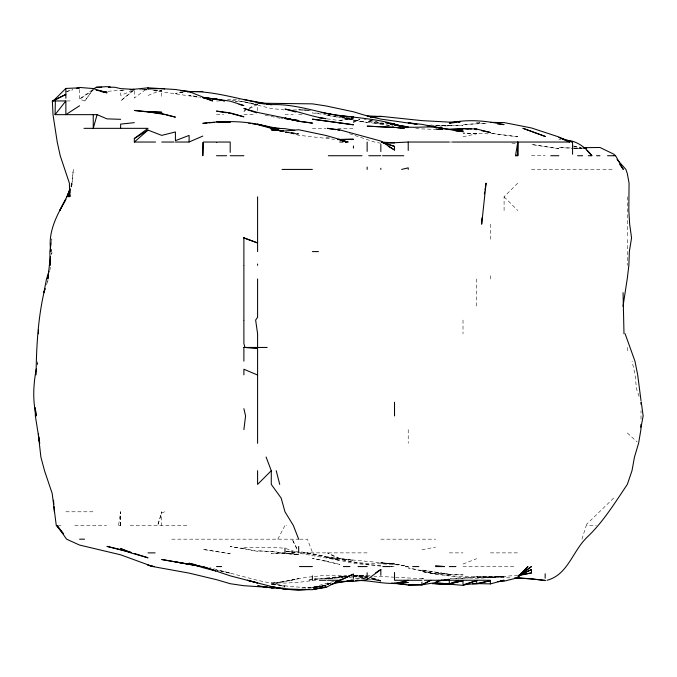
<?xml version="1.0" encoding="UTF-8"?>
<svg xmlns="http://www.w3.org/2000/svg" width="677" height="677" viewBox="0 0 677 677"><rect width="100%" height="100%" fill="white"/><g stroke="black" fill="none" stroke-linecap="round" stroke-linejoin="round"><path stroke-width="0.51" stroke-dasharray="3.38 2.54" d="M120.641 525.487L120.641 511.787L118.568 525.487L120.641 525.487L120.641 511.787M490.376 278.983L490.393 275.708M641.001 419.088L641.034 410.66M51.63 242.112L51.934 237.898L51.63 239.853M71.034 186.057L71.364 183.12L71.009 185.075M37.227 365.064L37.684 361.146L37.15 364.082M51.57 254.527L51.968 252.572L51.57 254.527M49.836 270.182L50.504 267.246M71.195 187.03L72.143 183.12L73.302 169.428L71.999 183.12L70.95 186.057M581.958 539.18L586.257 525.487L596.361 525.487M46.468 284.848L48.101 279.956M47.356 281.92L48.067 279.956M70.992 187.03L72.549 183.12L71.034 186.776M277.798 539.18L284.975 525.487L284.975 526.317L286.667 525.487M79.556 89.542L79.556 99.155L84.904 100.949L92.656 89.829M84.904 100.949L93.248 89.195M504.086 210.513L504.086 196.812L517.787 183.12M613.641 498.094L586.257 524.641M132.726 90.743L120.641 100.949L134.334 89.813M145.614 89.626L134.334 98.047L134.334 90.346M92.444 89.779L79.556 99.155L93.248 90.269M245.607 110.266L243.889 111.282L245.717 110.393M249.026 108.244L255.872 104.199M249.373 108.616L257.59 104.613L257.59 111.003M327.033 118.856L339.752 120.574L353.445 118.052L353.445 122.292L359.842 119.313M353.445 122.292L359.842 119.448M132.379 90.608L120.641 95.398L120.641 90.32L124.856 90.033L106.949 91.361M164.672 511.787L161.727 512.98L157.656 525.487L161.727 511.787L161.727 525.487M148.026 95.44L161.727 89.965L161.727 98.258M463.009 564.034L476.701 558.677M66.837 91.471L72.71 89.609M321.169 586.367L328.997 584.133L313.341 588.076M329.97 583.65L326.06 584.793L331.925 582.855L326.06 583.963L329.97 583.43M65.864 91.784L72.71 89.821M333.786 581.348L312.368 587.314L300.774 588.127M313.341 588.093L316.277 587.416M317.259 587.187L326.06 585.165C308.027 589.574 289.392 586.299 271.282 584.082L284.975 586.138L257.59 580.341L209.743 567.707M463.009 136.762L476.701 133.784M312.368 579.292L307.883 580.265L311.471 579.774M227.345 99.925L230.197 99.307L238.626 99.417M421.923 549.732L435.616 547.134M339.752 120.574L351.49 118.433M344.644 576.914L326.06 578.86M312.368 576.711C298.532 577.921 285.237 582.406 271.282 582.643L284.975 583.083L298.667 582.364L311.386 580.705M350.694 579.639L367.146 578.166M325.078 585.783L312.368 587.458L326.06 585.182L312.368 587.991L304.988 588.144M326.06 578.937L339.752 577.142L326.06 578.496L342.917 577.642M312.368 580.578L317.995 579.901M314.323 576.499L326.06 575.23L339.752 575.281L346.599 576.034M339.752 576.728L346.599 575.983L314.475 579.106M232.152 100.746L239.98 99.9M517.787 575.323L490.393 577.405L476.701 577.337L511.465 577.896M118.568 525.487L120.641 525.301M314.475 579.504L318.689 579.207M323.953 578.843L326.06 578.7L314.475 579.03L318.689 578.979M573.614 148.255L582.042 148.381L573.614 148.348L580.993 147.823M436.673 125.744L463.009 125.406L439.83 126.125M486.179 123.4L463.009 124.517L486.179 123.316M283.925 553.337L271.282 553.727L284.975 553.422L298.667 554.895L285.956 553.414M435.616 125.787L449.308 125.473L435.616 125.465M346.074 576.229L339.752 576.355L343.967 576.491M293.403 109.911L309.203 110.241L298.667 109.539L310.404 110.74M582.042 148.322L558.863 147.586L572.564 148.238M66.795 100.949L71.415 100.949M216.505 100.949L219.543 100.949M216.505 114.65L223.655 114.65M243.889 114.65L254.188 114.65M284.975 114.65L293.285 114.65M298.667 114.65L302.517 114.65M312.368 128.342L326.06 128.342M337.764 128.342L353.445 128.342M450.205 142.035L451.982 142.035M531.479 155.727L545.171 155.727M531.479 169.428L599.949 169.428M602.818 169.428L613.641 169.428M65.864 511.787L93.248 511.787M58.4 525.487L60.922 525.487M74.758 525.487L106.577 525.487M130.17 525.487L189.111 525.487M171.755 539.18L298.667 539.18M299.64 539.18L307.426 539.18L312.596 552.872M380.838 539.18L435.616 539.18M243.889 547.786L271.282 547.194L284.975 548.26M367.146 552.872L300.554 552.872L299.293 552.102M449.308 552.872L463.009 552.872M490.393 552.872L517.787 552.872M463.009 566.564L516.136 566.564M139.606 89.821L146.977 89.829M349.239 577.676L365.191 578.835M479.858 122.241L476.701 122.19L479.858 122.351M476.701 133.665L463.009 133.081L490.393 133.894M354.503 575.272L367.146 575.484M394.53 577.193L373.992 576.203M395.588 577.227L423.963 578.903M351.338 576.719L353.445 576.787M143.82 89.694L148.026 89.829M284.975 552.974L271.282 551.484L257.59 550.866L271.282 551.484L284.975 553.278M318.689 113.177L312.368 112.941L326.06 114.709M142.762 89.719L146.977 89.889M390.79 566.564L394.53 566.776L390.883 566.37M354.503 575.306L367.146 576.059M353.445 575.255L366.088 576M243.889 101.829L235.461 101.322L243.889 101.855L257.59 104.351L243.889 101.829L271.282 108.489L284.002 109.886M346.074 117.62L352.395 118.01M439.83 129.425L435.616 129.146L442.986 129.671L413.808 128.622M440.879 129.493L442.986 129.629M370.074 120.244L380.838 122.977L383.994 123.18M367.146 577.506L354.503 576.626L367.146 577.676L354.426 576.186M154.348 90.413L161.727 90.98L154.348 90.363M284.975 132.337L298.667 133.386L284.975 132.252L298.667 134.351L285.956 131.99L298.667 135.248L334.489 139.344M435.616 128.664L437.723 128.833M286.032 553.363L298.667 554.361L285.956 553.067M404.313 565.718C378.739 561.69 350.737 567.292 327.516 552.872L339.752 558.457L353.445 560.361L339.752 558.457L326.06 557.433L394.53 564L380.838 562.917L394.53 564L404.313 565.837M394.53 564L380.838 562.858L394.53 563.713L404.313 565.591M380.838 566.107L353.445 563.315L326.06 557.408L339.752 560.387L299.649 553.329M354.426 575.602L367.146 576.77L354.426 575.408L365.191 576.609M430.724 124.991L433.661 125.279M285.956 551.552L298.667 552.787M380.838 565.397C354.325 564.55 329.25 555.233 302.957 552.872L326.06 556.909C313.002 553.447 299.615 550.748 286.032 551.476L297.44 552.872M368.119 575.594L370.074 575.797M285.956 551.408L296.712 552.576M423.878 578.877L421.923 578.649L423.963 579.013M368.178 579.148L380.838 580.663L371.047 578.615L380.838 581.315L369.879 577.193M380.838 122.977L383.774 123.332M511.914 143.067L515.823 143.583M152.917 90.515L200.849 97.59M335.843 116.63L326.06 115.149L339.752 117.578L353.445 119.059L342.689 117.578L353.445 120.455L367.146 122.419L353.445 119.897L367.146 122.571L380.838 123.747L367.146 121.107L380.838 124.356L393.557 126.218L380.838 123.629M336.816 116.782L339.752 117.223M280.083 118.272L264.394 115.115M281.065 118.441L283.02 118.78M326.06 137.372L330.951 138.235M196.939 96.599L189.111 95.195L198.894 97.192M573.537 146.012L581.365 147.434M342.689 117.713L353.445 119.702L343.671 117.637M364.209 119.245L366.164 119.609M558.863 139.445L560.827 139.817M380.838 143.262L374.567 142.035L354.426 135.358M369.1 120.244L380.838 122.969M371.064 578.708L376.928 580.265M371.944 578.15L379.619 580.265L372.9 578.056M573.537 146.114L582.347 148.61M367.146 576.169L369.058 576.796M285.956 548.59L296.712 552.212M349.535 133.682L353.445 135.028M627.342 432.975L637.082 441.937M504.086 196.812L517.787 210.513M296.805 548.133L292.151 539.18L296.932 549.225M639.063 396.367L636.431 388.539L635.094 374.846L632.056 361.146M627.342 196.812L627.342 237.898M627.342 239.556L627.342 265.291M627.342 347.453L627.342 350.813M490.393 224.205L490.393 239.26M476.701 278.983L476.701 306.368M463.009 320.069L463.009 333.761M408.223 429.624L408.223 443.317M291.195 580.265L271.282 584.234L298.667 578.581L291.195 580.265M476.701 576.686L463.009 578.717L450.366 578.801C468.315 578.649 486.078 574.815 504.086 577.109L476.701 576.686M183.247 92.258L175.419 93.367L183.247 92.275M284.975 586.9L281.818 587.128L284.975 586.9M490.393 577.371C467.426 580.155 444.527 575.128 421.923 571.608C448.969 577.346 476.608 577.244 504.086 576.584L490.393 577.371M463.009 574.917L449.308 574.333L435.616 572.827L449.308 574.333L463.009 574.917M558.863 148.678L531.479 144.48L558.863 148.678M517.787 136.779L490.393 133.251L517.787 136.779M449.308 574.333L421.923 569.966L449.308 574.333M230.197 553.735L202.812 549.36L230.197 553.735M243.889 548.497L230.197 546.483L257.59 551.374L243.889 548.497M326.06 561.021L312.368 558.33L339.752 564.457L326.06 561.021M421.923 570.643L408.223 567.901L435.616 574.02L421.923 570.643M230.197 573.148L216.505 570.051L230.197 573.157"/><path stroke-width="1.02" d="M623.991 333.761L623.068 292.676M44.86 288.766C38.014 316.768 36.431 346.065 36.076 374.846M640.95 424.352L640.907 429.624L638.58 443.317L634.476 457.009L631.996 470.71L627.334 484.402C614.741 503.053 602.835 522.568 586.257 538.029L585.233 539.18C572.302 552.737 567.114 575.061 547.024 580.265M491.037 142.035L517.787 142.035L515.519 155.727L517.787 155.727L517.99 142.035L569.653 142.035L558.863 136.974L531.479 127.97L504.086 122.571L490.393 122.385M120.641 119.313L106.949 118.873L97.099 114.65L55.082 114.65L55.37 100.949M481.965 217.884L481.669 224.205L486.086 183.12L484.994 189.966M50.462 261.077L50.233 265.291L49.836 251.59L51.181 242.789M38.471 333.202L38.445 333.761L38.471 330.004M51.097 249.483L50.944 251.59C47.356 232.676 56.876 215.142 65.864 199.275L59.804 210.513L66.854 196.812L69.892 189.509M70.044 194.858L69.824 196.812L69.376 183.12L60.219 155.727L57.223 142.035L53.009 114.65L52.349 100.949L65.864 94.416L53.221 100.949L65.864 88.433L79.556 87.858L77.601 88.416M50.42 256.481L47.822 278.983L48.499 276.047M243.889 429.624L245.565 415.923L243.889 408.654M623.009 306.368L627.342 278.103L628.874 265.291L629.356 251.59L631.556 237.898L629.661 224.205L628.823 210.513L629.06 183.12L627.342 173.676L625.895 169.428L617.052 159.535M484.368 193.876L484.681 191.921M36.262 368.973C33.41 384.443 32.445 400.539 36.304 415.923L35.839 411.041M70.095 189.966L68.826 196.812L70.01 191.921M641.034 427.229L643.15 415.923L641.263 402.231M97.099 114.65L93.248 128.342L93.248 114.65M49.049 271.155L46.51 278.983L43.861 292.676L45.164 288.766M69.9 188.993L67.091 196.812L70.213 188.993M55.082 114.65L65.864 100.949L52.349 100.949M266.086 457.009L271.282 470.71L257.59 484.402L257.59 470.71M519.242 575.315L527.975 566.564L517.787 577.735L504.086 581.188L497.764 581.628M83.973 128.342L148.026 128.342L134.334 138.489L134.334 142.035L148.026 130.111L161.727 135.383L175.419 131.964L175.419 140.655L189.111 135.4L189.111 141.992L202.812 136.077M518.59 576.169L531.479 566.564L518.641 575.602M341.86 581.357L353.445 581.399L367.146 579.597L380.838 569.535L380.838 575.348M394.53 583.193L408.223 585.046L421.923 584.793L435.616 582.609L438.984 580.265L435.616 582.423L441.632 580.265L449.308 579.377L449.308 584.048L435.616 583.472L446.151 583.667M79.556 105.764L65.864 114.65L65.864 100.949M375.701 572.767L380.838 569.535M134.334 138.489L148.026 130.111M93.248 88.975L96.447 87.257L106.949 86.631L110.461 87.257L108.709 87.215M353.445 578.395L353.445 574.198L339.752 580.265L326.06 587.416L313.341 589.21L326.06 586.934L312.368 589.709L284.975 589.303L271.282 586.477L230.197 575.839L202.812 566.564L215.523 570.796M408.223 585.046L421.923 584.818L430.86 580.265L421.923 584.793M518.692 575.755L531.479 569.552L531.479 572.928L518.76 575.568M515.519 155.727L517.787 154.703M518.692 575.357L531.479 569.552M435.616 582.609L449.308 584.056L458.397 580.265M346.599 576.914L353.445 574.198L340.633 580.265L327.55 580.265M476.701 580.544L463.009 584.877L476.701 583.456L476.701 580.544L463.009 585.351L446.151 583.921M335.843 581.56L339.752 580.265M76.619 88.365L79.556 87.435L93.248 88.552L106.949 92.817L101.076 91.497M334.861 582.228L339.752 580.807M490.393 583.896L490.393 580.68L476.701 583.582L490.393 583.896L504.086 580.265L500.176 580.798M330.951 584.429L339.752 582.22L353.445 580.519L347.132 580.9M449.308 584.056L463.009 580.671L463.009 583.76M401.656 169.428L408.223 167.845L408.223 169.428M490.393 580.68L476.701 583.938L472.487 583.828M450.29 583.506L463.009 580.671M520.715 574.807L531.479 572.928M202.812 91.471L187.157 91.725C215.718 90.269 243.161 101.22 271.282 104.656C297.652 103.513 322.252 114.616 348.181 116.774M337.798 582.355L347.58 581.238M134.334 89.813L134.334 89.381L130.119 89.677L148.026 87.815L175.419 89.499L189.111 91.607L212.637 100.949L202.812 97.488L216.505 99.155L224.603 100.949L216.505 99.18L202.812 97.649L216.505 99.155L205.74 98.165M134.334 122.655L120.641 124.111L120.641 128.342M456.154 122.427L449.308 123.146C467.452 118.839 486.061 120.802 504.086 124.602L497.764 124.06M458.117 122.224L460.072 122.021M309.431 589.295L298.667 590.369L284.975 589.108L271.282 586.79L278.129 587.763M207.018 123.011L202.812 123.349C225.644 120.54 249.254 120.514 271.282 127.936L281.116 131.05M209.125 122.833L214.397 122.41M274.439 587.67L271.282 587.907L257.59 585.927L267.364 587.077M370.302 117.028L380.838 116.309L421.923 120.624L449.308 122.122L459.844 121.818M387.159 143.101L408.223 142.035L449.308 142.035M274.439 587.577L271.282 587.78L281.818 588.516M445.094 579.647L449.308 579.377M583.092 147.696L599.949 147.484L613.641 154.094L615.588 155.727L623.314 169.428L619.692 164.291M370.302 117.07L380.838 116.495L367.146 115.911L353.445 111.79L326.06 105.95L312.368 103.852L257.59 103.183M398.745 582.973L408.223 582.465L394.53 583.642L408.223 580.265C391.221 587.628 373.239 579.512 355.552 580.621M431.401 126.607L435.616 126.396L427.187 126.108M148.026 89.068L161.727 88.509L164.663 88.975M337.798 139.437L353.445 139.25L337.645 139.606M452.473 129.662L463.009 129.256L449.308 129.392L443.173 128.495M218.612 122.19L230.197 121.928L216.505 121.674L230.197 122.19M474.594 129.273L476.701 129.231L474.594 129.121M455.629 129.654L457.737 129.62M514.622 577.862L531.479 578.759L545.171 580.604M472.487 583.498L476.701 583.456M408.223 584.606L410.33 584.589M584.149 148.322L586.257 148.322L583.32 147.789M96.447 87.257L101.719 87.257M277.401 128.342L284.975 128.655L294.757 130.39M134.334 142.035L155.541 142.035M161.727 142.035L174.082 142.035M175.419 142.035L189.069 142.035M339.752 142.035L342.994 142.035M452.448 142.035L490.393 142.035M216.505 155.727L226.643 155.727M230.197 155.727L243.889 155.727M328.337 155.727L362.009 155.727M368.753 155.727L380.838 155.727M382.547 155.727L403.771 155.727M550.756 155.727L558.863 155.727M577.591 155.727L582.618 155.727M588.271 155.727L591.884 155.727C585.74 147.518 576.415 140.317 565.718 140.3M596.547 155.727L599.949 155.727M607.514 155.727L613.641 155.727M613.785 155.727L615.588 155.727M282.047 169.428L312.368 169.428M312.368 251.59L318.452 251.59M243.889 361.146L243.889 347.453L257.59 347.453L257.59 333.761L255.635 320.069L257.59 317.31L257.59 278.983M258.326 347.453L267.161 347.453M79.556 539.18L84.574 539.18M148.026 552.872L155.126 552.872M216.505 566.564L221.624 566.564M299.446 566.564L312.368 566.564M343.366 566.564L349.967 566.564M358.04 566.564L367.146 566.564M382.793 566.564L390.307 566.564M405.481 566.564L408.223 566.564M412.682 566.564L418.851 566.564M449.308 566.564L455.9 566.564M319.375 580.265L326.06 580.265M421.923 580.265L394.53 580.265L394.53 572.48M424.462 580.265L441.632 580.265M476.701 580.265L440.879 580.248M477.023 580.265L490.393 580.265M545.137 580.265L517.787 577.819L517.787 576.77M108.895 87.198L114.76 87.257L120.641 88.611L134.334 89.406M394.53 127.513L367.146 126.159L394.53 127.335L404.304 128.342L397.467 127.758M435.616 583.769L449.308 584.107L432.459 583.692M243.889 347.453L257.59 348.105L257.59 443.317M471.429 128.96L463.009 128.52L447.302 129.417M257.59 348.105L244.972 347.453L243.889 343.535L243.889 320.373M332.153 114.65L327.076 113.533C352.497 118.035 378.722 118.001 403.34 126.946M339.752 115.995L353.445 116.791M435.616 583.312L442.986 583.743M274.346 128.021L279.44 128.342M381.887 142.102L394.53 142.923M387.159 123.392L394.53 123.891M406.124 584.463L391.594 583.151M180.683 90.828L189.111 91.454M468.272 128.96L463.009 128.52L476.701 129.019L490.393 132.497L481.592 130.678M474.594 129.493L476.701 129.662M351.338 117.053L353.445 117.239M438.645 127.877L463.009 131.626L459.091 131.177M438.408 127.877L443.063 128.342C427.052 124.712 410.338 130.111 394.53 124.754L408.223 126.988L390.621 123.916M291.821 119.821L298.667 120.531L284.975 118.526L298.667 120.853L257.59 112.441L243.889 108.489L256.608 112.864M261.5 103.606L264.436 103.919M266.391 104.131L271.282 104.656L243.889 99.485M455.181 130.72L457.136 130.949M269.328 587.306L271.282 587.534L243.889 585.715L230.197 583.701L216.505 579.673L189.111 573.114L152.841 566.564L120.641 554.81L79.556 545.061L66.583 539.18L57.054 525.487L63.35 533.569M319.214 117.815L326.06 118.636C312.029 116.893 298.929 111.316 284.975 109.09L295.739 112.01M390.621 124.162L394.53 124.636L385.729 122.749M216.505 99.18L230.197 101.144L243.889 105.57L238.998 104.376M101.076 91.378L106.949 92.199L96.185 90.261M280.083 588.042L282.038 588.321M248.781 123.307L250.735 123.586M252.699 123.866L257.59 124.568L280.989 131.05M196.939 565.278L189.111 564.102L198.894 565.718M335.623 129.654L327.355 128.342L339.752 129.866L380.838 141.053L394.53 149.998L394.53 146.401L381.972 142.348M337.688 129.984L339.752 130.314M412.141 123.476L408.223 122.833L421.923 124.365L442.157 128.342M414.096 123.798L417.032 124.289L380.838 119.084L367.146 115.902M226.287 112.754L216.505 111.104L230.197 112.864L243.889 116.808L232.101 113.77M228.242 113.084L230.197 113.414M321.169 112.467L326.06 113.313M175.419 561.876L201.805 566.564L161.727 559.498L189.111 564.263M569.628 141.485L572.564 142.035L558.863 137.524M262.481 125.694L257.59 124.221L277.071 128.342M394.53 124.754L407.249 127.648M165.256 114.65L148.026 111.705L134.334 110.461L161.727 113.541L175.419 117.138L166.271 114.895M194.984 564.567L189.111 563.222L202.812 567.639L215.523 570.872M277.147 130.433L271.282 129.002L283.02 130.923L271.282 129.789L284.975 131.016L298.667 129.747L326.06 135.493L339.752 139.411L346.573 142.035L339.752 139.716L348.198 142.035L339.752 139.8M257.59 124.221L262.481 125.507M381.82 142.348L394.53 146.401M134.334 553.431L148.026 557.814L130.754 552.872L120.641 548.582L131.245 552.517M561.563 138.658L569.653 142.035M388.217 146.283L394.53 149.998M586.959 150.48L591.884 155.727M63.308 533.789L56.276 525.487L52.171 493.415L44.521 470.71L40.882 457.009L38.471 435.633L39.698 443.317L35.348 415.923L35.136 407.503M298.667 539.18L293.353 525.487L284.975 511.787L281.167 498.094L271.282 484.402L271.282 470.71M625.116 333.761L634.941 361.146L637.683 374.846L641.034 400.784M276.216 470.71L279.745 484.402M243.889 237.593L243.889 265.291M53.534 500.201L53.838 504.416M53.991 506.523L54.372 511.787M257.59 375.033L243.889 369.244L243.889 374.846M38.428 433.627L38.471 435.7M394.513 402.231L394.53 415.923L394.53 414.578M641.034 402.231L641.034 404.338M572.564 142.517L572.564 154.221M545.171 573.766L545.171 578.209M517.787 142.035L517.787 155.727M421.923 582.212L421.923 584.818M408.223 142.035L408.223 150.489M380.838 144.345L380.838 151.53M380.838 168.26L380.838 169.428M367.146 142.035L367.146 151.386M367.146 167.067L367.146 169.428M367.146 572.767L367.146 579.597M353.445 146.02L353.445 148.128M312.368 575.882L312.368 580.265M298.667 546.457L298.667 552.872M284.975 548.125L284.975 552.872M257.59 196.812L257.59 251.59M257.59 264.055L257.59 265.291M243.889 265.714L243.889 320.069M230.197 152.384L230.197 142.035L217.74 142.035L216.505 142.576L216.505 142.035L203.43 142.035L202.812 155.727L202.812 142.5M148.026 87.815L148.026 88.831M65.864 88.433L65.864 98.267M50.386 260.4L49.387 265.291L50.369 260.4M243.923 237.898L257.59 242.958L243.923 237.898M444.273 566.564L435.616 566.564L435.616 565.693L444.273 566.564M298.667 589.439L284.975 589.303L298.667 589.447M161.727 112.264L148.026 111.705L161.727 112.264M463.009 131.076L455.629 130.559L463.009 131.076M339.752 122.85L312.368 119.169L353.445 124.813L339.752 122.85M283.02 130.957L271.282 129.493L283.02 131M312.368 123.087L298.667 121.301L284.975 118.052L298.667 121.175L312.368 123.087M153.916 566.564L148.026 565.244L153.916 566.564M120.641 549.614L106.949 546.364L131.245 552.627L120.641 549.614M257.59 582.914L247.401 580.265L257.59 583.007M545.171 136.415L523.067 128.342L545.171 136.415M346.201 142.035L339.752 139.47L346.201 142.035"/></g></svg>
